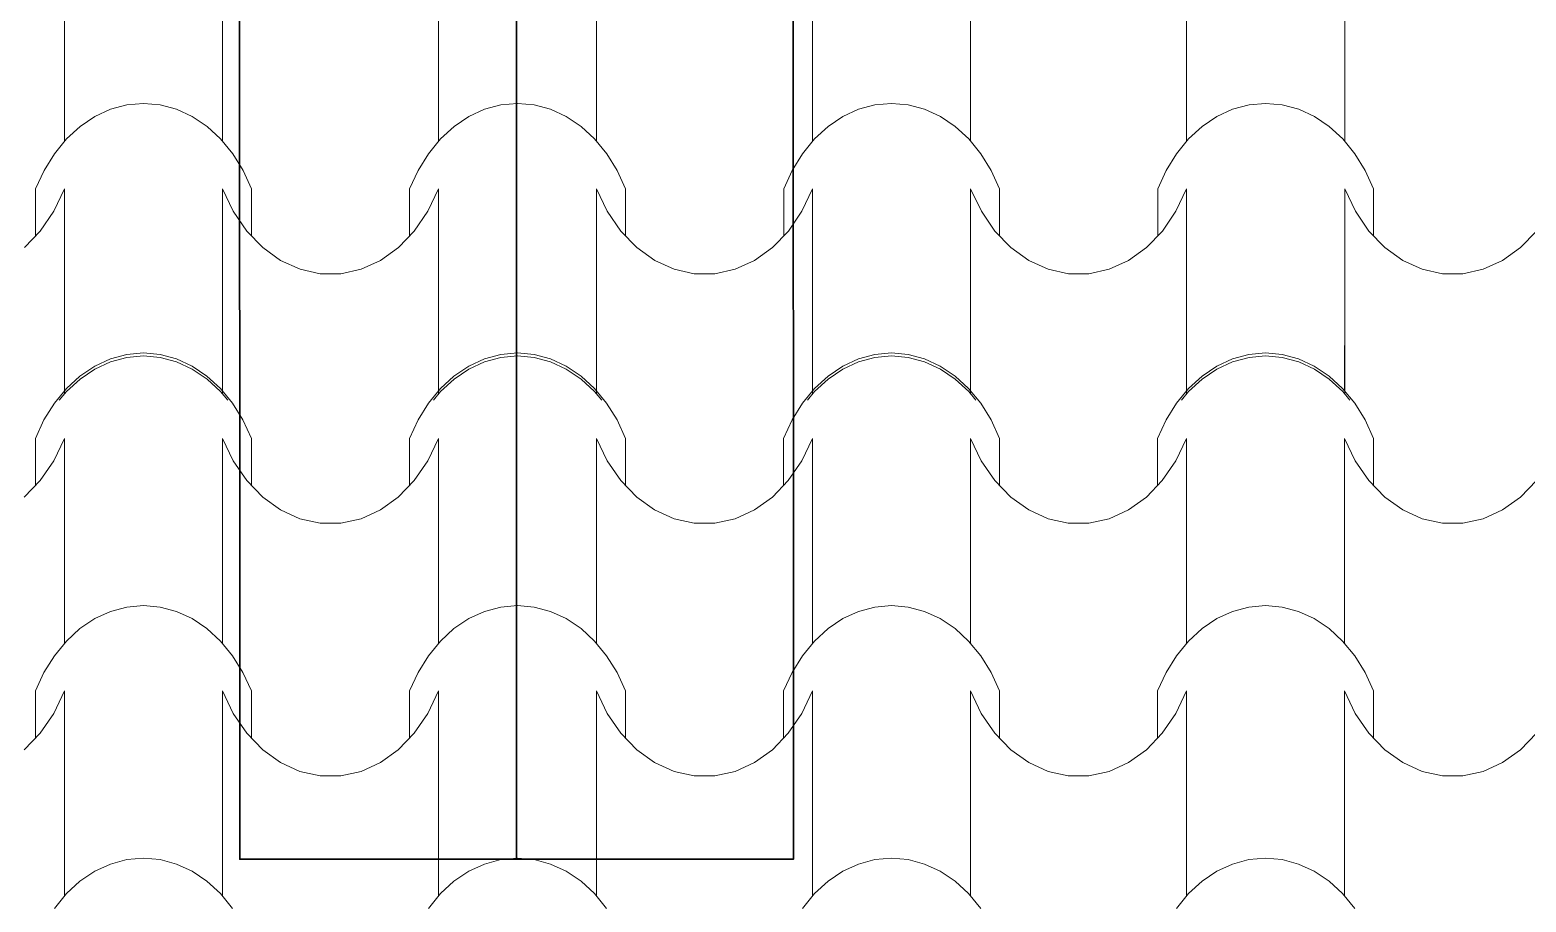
# Model space of a CAD drawing. Header units: millimetres. Extents: x 42452 to 2852333, y -419346 to 834876.
# Drawn here: x 2622399 to 2625101, y 656276 to 657852 of the extents above; entities that cross this region are included whole.
import ezdxf

# ---------------------------------------------------------------- set-up
doc = ezdxf.new("R2010")
doc.units = ezdxf.units.MM
doc.layers.add('M-2 keramitin shtrixi_Ном._пера__21_Pen_No__1', color=7, linetype='Continuous', lineweight=15)
doc.layers.add('memar', color=7, linetype='Continuous', lineweight=25)

# ---------------------------------------------------------------- blocks, each defined once
blk = doc.blocks.new('VES')
at = {"color": 7, "lineweight": 30}
for points in [[(3435819.5, -1692388.5), (3436319.7, -1693014.7), (3436319.6, -1695000.3), (3435319.6, -1695000.3), (3435319.7, -1693014.6), (3435819.5, -1692388.5)], [(3435720.1, -1695000.3), (3435319.6, -1695000.3), (3435319.7, -1693014.6), (3435819.5, -1692388.5), (3435819.9, -1695000.3)]]:
    blk.add_lwpolyline(points, dxfattribs=at)
blk = doc.blocks.new('*X17')
at = {"layer": 'M-2 keramitin shtrixi_Ном._пера__21_Pen_No__1', "color": 7, "linetype": 'Continuous', "lineweight": 15}
for p, q in [((-263878.5, -1353510.1), (-263878.5, -1353428.7)), ((-263765.8, -1353444.6), (-263735.7, -1353441.9)), ((-263735.7, -1353441.9), (-263705.6, -1353444.6)), ((-263593, -1353510.1), (-263593, -1353428.7)), ((-263202.9, -1353510.1), (-263202.9, -1353428.7)), ((-263090.3, -1353444.6), (-263060.2, -1353441.9)), ((-263060.2, -1353441.9), (-263030.1, -1353444.6)), ((-262917.4, -1353510.1), (-262917.4, -1353428.7)), ((-262527.4, -1353510.1), (-262527.4, -1353428.7)), ((-262414.7, -1353444.6), (-262384.6, -1353441.9)), ((-262384.6, -1353441.9), (-262354.5, -1353444.6)), ((-262241.9, -1353510.1), (-262241.9, -1353428.7)), ((-261851.8, -1353510.1), (-261851.8, -1353428.7)), ((-261739.1, -1353444.6), (-261709.1, -1353441.9)), ((-261709.1, -1353441.9), (-261679, -1353444.6)), ((-261566.3, -1353510.1), (-261566.3, -1353428.7)), ((-263850.4, -1353483.6), (-263823.7, -1353465.7)), ((-263823.7, -1353465.7), (-263795.3, -1353452.6)), ((-263795.3, -1353452.6), (-263765.8, -1353444.6)), ((-263705.6, -1353444.6), (-263676.1, -1353452.6)), ((-263676.1, -1353452.6), (-263647.7, -1353465.7)), ((-263647.7, -1353465.7), (-263621.1, -1353483.6)), ((-263174.9, -1353483.6), (-263148.2, -1353465.7)), ((-263148.2, -1353465.7), (-263119.8, -1353452.6)), ((-263119.8, -1353452.6), (-263090.3, -1353444.6)), ((-263030.1, -1353444.6), (-263000.6, -1353452.6)), ((-263000.6, -1353452.6), (-262972.2, -1353465.7)), ((-262972.2, -1353465.7), (-262945.5, -1353483.6)), ((-262499.3, -1353483.6), (-262472.6, -1353465.7)), ((-262472.6, -1353465.7), (-262444.2, -1353452.6)), ((-262444.2, -1353452.6), (-262414.7, -1353444.6)), ((-262354.5, -1353444.6), (-262325, -1353452.6)), ((-262325, -1353452.6), (-262296.6, -1353465.7)), ((-262296.6, -1353465.7), (-262269.9, -1353483.6)), ((-261823.7, -1353483.6), (-261797, -1353465.7)), ((-261797, -1353465.7), (-261768.7, -1353452.6)), ((-261768.7, -1353452.6), (-261739.1, -1353444.6)), ((-261679, -1353444.6), (-261649.4, -1353452.6)), ((-261649.4, -1353452.6), (-261621.1, -1353465.7)), ((-261621.1, -1353465.7), (-261594.4, -1353483.6)), ((-263874.9, -1353506.2), (-263850.4, -1353483.6)), ((-263621.1, -1353483.6), (-263596.6, -1353506.2)), ((-263199.3, -1353506.2), (-263174.9, -1353483.6)), ((-262945.5, -1353483.6), (-262921, -1353506.2)), ((-262523.8, -1353506.2), (-262499.3, -1353483.6)), ((-262269.9, -1353483.6), (-262245.4, -1353506.2)), ((-261848.2, -1353506.2), (-261823.7, -1353483.6)), ((-261594.4, -1353483.6), (-261569.9, -1353506.2)), ((-263896.7, -1353532.8), (-263874.9, -1353506.2)), ((-263596.6, -1353506.2), (-263574.7, -1353532.8)), ((-263221.2, -1353532.8), (-263199.3, -1353506.2)), ((-262921, -1353506.2), (-262899.2, -1353532.8)), ((-262545.6, -1353532.8), (-262523.8, -1353506.2)), ((-262245.4, -1353506.2), (-262223.6, -1353532.8)), ((-261870, -1353532.8), (-261848.2, -1353506.2)), ((-261569.9, -1353506.2), (-261548.1, -1353532.8)), ((-263915.5, -1353563), (-263896.7, -1353532.8)), ((-263574.7, -1353532.8), (-263556, -1353563)), ((-263239.9, -1353563), (-263221.2, -1353532.8)), ((-262899.2, -1353532.8), (-262880.4, -1353563)), ((-262564.3, -1353563), (-262545.6, -1353532.8)), ((-262223.6, -1353532.8), (-262204.9, -1353563)), ((-261888.8, -1353563), (-261870, -1353532.8)), ((-261548.1, -1353532.8), (-261529.3, -1353563)), ((-263930.7, -1353596.3), (-263915.5, -1353563)), ((-263556, -1353563), (-263540.7, -1353596.3)), ((-263255.2, -1353596.3), (-263239.9, -1353563)), ((-262880.4, -1353563), (-262865.2, -1353596.3)), ((-262579.6, -1353596.3), (-262564.3, -1353563)), ((-262204.9, -1353563), (-262189.6, -1353596.3)), ((-261904.1, -1353596.3), (-261888.8, -1353563)), ((-261529.3, -1353563), (-261514, -1353596.3)), ((-263930.7, -1353681.3), (-263930.7, -1353596.3)), ((-263878.5, -1353596.3), (-263897.8, -1353636.8)), ((-263878.5, -1353781.3), (-263878.5, -1353596.3)), ((-263593, -1353781.3), (-263593, -1353596.3)), ((-263573.7, -1353636.8), (-263593, -1353596.3)), ((-263540.7, -1353681.3), (-263540.7, -1353596.3)), ((-263255.2, -1353681.3), (-263255.2, -1353596.3)), ((-263202.9, -1353596.3), (-263222.3, -1353636.8)), ((-263202.9, -1353781.3), (-263202.9, -1353596.3)), ((-262917.4, -1353781.3), (-262917.4, -1353596.3)), ((-262898.1, -1353636.8), (-262917.4, -1353596.3)), ((-262865.2, -1353681.3), (-262865.2, -1353596.3)), ((-262579.6, -1353681.3), (-262579.6, -1353596.3)), ((-262527.4, -1353596.3), (-262546.7, -1353636.8)), ((-262527.4, -1353781.3), (-262527.4, -1353596.3)), ((-262241.9, -1353781.3), (-262241.9, -1353596.3)), ((-262222.5, -1353636.8), (-262241.9, -1353596.3)), ((-262189.6, -1353681.3), (-262189.6, -1353596.3)), ((-261904.1, -1353681.3), (-261904.1, -1353596.3)), ((-261851.8, -1353596.3), (-261871.1, -1353636.8)), ((-261851.8, -1353781.3), (-261851.8, -1353596.3)), ((-261566.3, -1353781.3), (-261566.3, -1353596.3)), ((-261547, -1353636.8), (-261566.3, -1353596.3)), ((-261514, -1353681.3), (-261514, -1353596.3)), ((-263897.8, -1353636.8), (-263922.2, -1353672.5)), ((-263549.2, -1353672.5), (-263573.7, -1353636.8)), ((-263222.3, -1353636.8), (-263246.7, -1353672.5)), ((-262873.7, -1353672.5), (-262898.1, -1353636.8)), ((-262546.7, -1353636.8), (-262571.1, -1353672.5)), ((-262198.1, -1353672.5), (-262222.5, -1353636.8)), ((-261871.1, -1353636.8), (-261895.6, -1353672.5)), ((-261522.6, -1353672.5), (-261547, -1353636.8)), ((-263922.2, -1353672.5), (-263951, -1353702.4)), ((-263520.4, -1353702.4), (-263549.2, -1353672.5)), ((-263246.7, -1353672.5), (-263275.5, -1353702.4)), ((-262844.9, -1353702.4), (-262873.7, -1353672.5)), ((-262571.1, -1353672.5), (-262599.9, -1353702.4)), ((-262169.3, -1353702.4), (-262198.1, -1353672.5)), ((-261895.6, -1353672.5), (-261924.4, -1353702.4)), ((-261493.7, -1353702.4), (-261522.6, -1353672.5)), ((-261220, -1353672.5), (-261248.8, -1353702.4)), ((-263488.1, -1353725.6), (-263520.4, -1353702.4)), ((-263275.5, -1353702.4), (-263307.8, -1353725.6)), ((-262812.5, -1353725.6), (-262844.9, -1353702.4)), ((-262599.9, -1353702.4), (-262632.3, -1353725.6)), ((-262136.9, -1353725.6), (-262169.3, -1353702.4)), ((-261924.4, -1353702.4), (-261956.7, -1353725.6)), ((-261461.4, -1353725.6), (-261493.7, -1353702.4)), ((-261248.8, -1353702.4), (-261281.2, -1353725.6)), ((-263453.1, -1353741.5), (-263488.1, -1353725.6)), ((-263307.8, -1353725.6), (-263342.8, -1353741.5)), ((-262777.5, -1353741.5), (-262812.5, -1353725.6)), ((-262632.3, -1353725.6), (-262667.3, -1353741.5)), ((-262102, -1353741.5), (-262136.9, -1353725.6)), ((-261956.7, -1353725.6), (-261991.7, -1353741.5)), ((-261426.4, -1353741.5), (-261461.4, -1353725.6)), ((-261281.2, -1353725.6), (-261316.1, -1353741.5)), ((-263416.5, -1353749.6), (-263453.1, -1353741.5)), ((-263398, -1353749.6), (-263416.5, -1353749.6)), ((-263379.4, -1353749.6), (-263398, -1353749.6)), ((-263342.8, -1353741.5), (-263379.4, -1353749.6)), ((-262741, -1353749.6), (-262777.5, -1353741.5)), ((-262722.4, -1353749.6), (-262741, -1353749.6)), ((-262703.8, -1353749.6), (-262722.4, -1353749.6)), ((-262667.3, -1353741.5), (-262703.8, -1353749.6)), ((-262065.4, -1353749.6), (-262102, -1353741.5)), ((-262046.8, -1353749.6), (-262065.4, -1353749.6)), ((-262028.3, -1353749.6), (-262046.8, -1353749.6)), ((-261991.7, -1353741.5), (-262028.3, -1353749.6)), ((-261389.8, -1353749.6), (-261426.4, -1353741.5)), ((-261371.3, -1353749.6), (-261389.8, -1353749.6)), ((-261352.7, -1353749.6), (-261371.3, -1353749.6)), ((-261316.1, -1353741.5), (-261352.7, -1353749.6)), ((-263878.5, -1353966.4), (-263878.5, -1353781.3)), ((-263593, -1353966.4), (-263593, -1353781.3)), ((-263202.9, -1353966.4), (-263202.9, -1353781.3)), ((-262917.4, -1353966.4), (-262917.4, -1353781.3)), ((-262527.4, -1353966.4), (-262527.4, -1353781.3)), ((-262241.9, -1353966.4), (-262241.9, -1353781.3)), ((-261851.8, -1353966.4), (-261851.8, -1353781.3)), ((-261566.3, -1353966.4), (-261566.3, -1353781.3)), ((-263795.3, -1353908.9), (-263765.8, -1353901)), ((-263765.8, -1353901), (-263735.7, -1353898.3)), ((-263735.7, -1353898.3), (-263705.6, -1353901)), ((-263705.6, -1353901), (-263676.1, -1353908.9)), ((-263119.8, -1353908.9), (-263090.3, -1353901)), ((-263090.3, -1353901), (-263060.2, -1353898.3)), ((-263060.2, -1353898.3), (-263030.1, -1353901)), ((-263030.1, -1353901), (-263000.6, -1353908.9)), ((-262444.2, -1353908.9), (-262414.7, -1353901)), ((-262414.7, -1353901), (-262384.6, -1353898.3)), ((-262384.6, -1353898.3), (-262354.5, -1353901)), ((-262354.5, -1353901), (-262325, -1353908.9)), ((-261768.7, -1353908.9), (-261739.1, -1353901)), ((-261739.1, -1353901), (-261709.1, -1353898.3)), ((-261709.1, -1353898.3), (-261679, -1353901)), ((-261679, -1353901), (-261649.4, -1353908.9)), ((-263850.4, -1353940), (-263823.7, -1353922)), ((-263823.7, -1353922), (-263795.3, -1353908.9)), ((-263676.1, -1353908.9), (-263647.7, -1353922)), ((-263647.7, -1353922), (-263621.1, -1353940)), ((-263174.9, -1353940), (-263148.2, -1353922)), ((-263148.2, -1353922), (-263119.8, -1353908.9)), ((-263000.6, -1353908.9), (-262972.2, -1353922)), ((-262972.2, -1353922), (-262945.5, -1353940)), ((-262499.3, -1353940), (-262472.6, -1353922)), ((-262472.6, -1353922), (-262444.2, -1353908.9)), ((-262325, -1353908.9), (-262296.6, -1353922)), ((-262296.6, -1353922), (-262269.9, -1353940)), ((-261823.7, -1353940), (-261797, -1353922)), ((-261797, -1353922), (-261768.7, -1353908.9)), ((-261649.4, -1353908.9), (-261621.1, -1353922)), ((-261621.1, -1353922), (-261594.4, -1353940)), ((-263874.9, -1353962.5), (-263850.4, -1353940)), ((-263621.1, -1353940), (-263596.6, -1353962.5)), ((-263199.3, -1353962.5), (-263174.9, -1353940)), ((-262945.5, -1353940), (-262921, -1353962.5)), ((-262523.8, -1353962.5), (-262499.3, -1353940)), ((-262269.9, -1353940), (-262245.4, -1353962.5)), ((-261848.2, -1353962.5), (-261823.7, -1353940)), ((-261594.4, -1353940), (-261569.9, -1353962.5)), ((-263896.7, -1353989.1), (-263874.9, -1353962.5)), ((-263596.6, -1353962.5), (-263574.7, -1353989.1)), ((-263221.2, -1353989.1), (-263199.3, -1353962.5)), ((-262921, -1353962.5), (-262899.2, -1353989.1)), ((-262545.6, -1353989.1), (-262523.8, -1353962.5)), ((-262245.4, -1353962.5), (-262223.6, -1353989.1)), ((-261870, -1353989.1), (-261848.2, -1353962.5)), ((-261569.9, -1353962.5), (-261548.1, -1353989.1)), ((-263915.5, -1354019.4), (-263896.7, -1353989.1)), ((-263574.7, -1353989.1), (-263556, -1354019.4)), ((-263239.9, -1354019.4), (-263221.2, -1353989.1)), ((-262899.2, -1353989.1), (-262880.4, -1354019.4)), ((-262564.3, -1354019.4), (-262545.6, -1353989.1)), ((-262223.6, -1353989.1), (-262204.9, -1354019.4)), ((-261888.8, -1354019.4), (-261870, -1353989.1)), ((-261548.1, -1353989.1), (-261529.3, -1354019.4)), ((-263930.7, -1354052.6), (-263915.5, -1354019.4)), ((-263556, -1354019.4), (-263540.7, -1354052.6)), ((-263255.2, -1354052.6), (-263239.9, -1354019.4)), ((-262880.4, -1354019.4), (-262865.2, -1354052.6)), ((-262579.6, -1354052.6), (-262564.3, -1354019.4)), ((-262204.9, -1354019.4), (-262189.6, -1354052.6)), ((-261904.1, -1354052.6), (-261888.8, -1354019.4)), ((-261529.3, -1354019.4), (-261514, -1354052.6)), ((-263930.7, -1354137.7), (-263930.7, -1354052.6)), ((-263878.5, -1354052.6), (-263897.8, -1354093.1)), ((-263878.5, -1354237.7), (-263878.5, -1354052.6)), ((-263593, -1354237.7), (-263593, -1354052.6)), ((-263573.7, -1354093.1), (-263593, -1354052.6)), ((-263540.7, -1354137.7), (-263540.7, -1354052.6)), ((-263255.2, -1354137.7), (-263255.2, -1354052.6)), ((-263202.9, -1354052.6), (-263222.3, -1354093.1)), ((-263202.9, -1354237.7), (-263202.9, -1354052.6)), ((-262917.4, -1354237.7), (-262917.4, -1354052.6)), ((-262898.1, -1354093.1), (-262917.4, -1354052.6)), ((-262865.2, -1354137.7), (-262865.2, -1354052.6)), ((-262579.6, -1354137.7), (-262579.6, -1354052.6)), ((-262527.4, -1354052.6), (-262546.7, -1354093.1)), ((-262527.4, -1354237.7), (-262527.4, -1354052.6)), ((-262241.9, -1354237.7), (-262241.9, -1354052.6)), ((-262222.5, -1354093.1), (-262241.9, -1354052.6)), ((-262189.6, -1354137.7), (-262189.6, -1354052.6)), ((-261904.1, -1354137.7), (-261904.1, -1354052.6)), ((-261851.8, -1354052.6), (-261871.1, -1354093.1)), ((-261851.8, -1354237.7), (-261851.8, -1354052.6)), ((-261566.3, -1354237.7), (-261566.3, -1354052.6)), ((-261547, -1354093.1), (-261566.3, -1354052.6)), ((-261514, -1354137.7), (-261514, -1354052.6)), ((-263897.8, -1354093.1), (-263922.2, -1354128.8)), ((-263549.2, -1354128.8), (-263573.7, -1354093.1)), ((-263222.3, -1354093.1), (-263246.7, -1354128.8)), ((-262873.7, -1354128.8), (-262898.1, -1354093.1)), ((-262546.7, -1354093.1), (-262571.1, -1354128.8)), ((-262198.1, -1354128.8), (-262222.5, -1354093.1)), ((-261871.1, -1354093.1), (-261895.6, -1354128.8)), ((-261522.6, -1354128.8), (-261547, -1354093.1)), ((-263922.2, -1354128.8), (-263951, -1354158.8)), ((-263520.4, -1354158.8), (-263549.2, -1354128.8)), ((-263246.7, -1354128.8), (-263275.5, -1354158.8)), ((-262844.9, -1354158.8), (-262873.7, -1354128.8)), ((-262571.1, -1354128.8), (-262599.9, -1354158.8)), ((-262169.3, -1354158.8), (-262198.1, -1354128.8)), ((-261895.6, -1354128.8), (-261924.4, -1354158.8)), ((-261493.7, -1354158.8), (-261522.6, -1354128.8)), ((-261220, -1354128.8), (-261248.8, -1354158.8)), ((-263488.1, -1354182), (-263520.4, -1354158.8)), ((-263275.5, -1354158.8), (-263307.8, -1354182)), ((-262812.5, -1354182), (-262844.9, -1354158.8)), ((-262599.9, -1354158.8), (-262632.3, -1354182)), ((-262136.9, -1354182), (-262169.3, -1354158.8)), ((-261924.4, -1354158.8), (-261956.7, -1354182)), ((-261461.4, -1354182), (-261493.7, -1354158.8)), ((-261248.8, -1354158.8), (-261281.2, -1354182)), ((-263453.1, -1354197.9), (-263488.1, -1354182)), ((-263416.5, -1354205.9), (-263453.1, -1354197.9)), ((-263342.8, -1354197.9), (-263379.4, -1354205.9)), ((-263307.8, -1354182), (-263342.8, -1354197.9)), ((-262777.5, -1354197.9), (-262812.5, -1354182)), ((-262741, -1354205.9), (-262777.5, -1354197.9)), ((-262667.3, -1354197.9), (-262703.8, -1354205.9)), ((-262632.3, -1354182), (-262667.3, -1354197.9)), ((-262102, -1354197.9), (-262136.9, -1354182)), ((-262065.4, -1354205.9), (-262102, -1354197.9)), ((-261991.7, -1354197.9), (-262028.3, -1354205.9)), ((-261956.7, -1354182), (-261991.7, -1354197.9)), ((-261426.4, -1354197.9), (-261461.4, -1354182)), ((-261389.8, -1354205.9), (-261426.4, -1354197.9)), ((-261316.1, -1354197.9), (-261352.7, -1354205.9)), ((-261281.2, -1354182), (-261316.1, -1354197.9)), ((-263398, -1354205.9), (-263416.5, -1354205.9)), ((-263379.4, -1354205.9), (-263398, -1354205.9)), ((-262722.4, -1354205.9), (-262741, -1354205.9)), ((-262703.8, -1354205.9), (-262722.4, -1354205.9)), ((-262046.8, -1354205.9), (-262065.4, -1354205.9)), ((-262028.3, -1354205.9), (-262046.8, -1354205.9)), ((-261371.3, -1354205.9), (-261389.8, -1354205.9)), ((-261352.7, -1354205.9), (-261371.3, -1354205.9)), ((-263878.5, -1354422.8), (-263878.5, -1354237.7)), ((-263593, -1354422.8), (-263593, -1354237.7)), ((-263202.9, -1354422.8), (-263202.9, -1354237.7)), ((-262917.4, -1354422.8), (-262917.4, -1354237.7)), ((-262527.4, -1354422.8), (-262527.4, -1354237.7)), ((-262241.9, -1354422.8), (-262241.9, -1354237.7)), ((-261851.8, -1354422.8), (-261851.8, -1354237.7)), ((-261566.3, -1354422.8), (-261566.3, -1354237.7)), ((-263795.3, -1354365.3), (-263765.8, -1354357.3)), ((-263765.8, -1354357.3), (-263735.7, -1354354.6)), ((-263735.7, -1354354.6), (-263705.6, -1354357.3)), ((-263705.6, -1354357.3), (-263676.1, -1354365.3)), ((-263119.8, -1354365.3), (-263090.3, -1354357.3)), ((-263090.3, -1354357.3), (-263060.2, -1354354.6)), ((-263060.2, -1354354.6), (-263030.1, -1354357.3)), ((-263030.1, -1354357.3), (-263000.6, -1354365.3)), ((-262444.2, -1354365.3), (-262414.7, -1354357.3)), ((-262414.7, -1354357.3), (-262384.6, -1354354.6)), ((-262384.6, -1354354.6), (-262354.5, -1354357.3)), ((-262354.5, -1354357.3), (-262325, -1354365.3)), ((-261768.7, -1354365.3), (-261739.1, -1354357.3)), ((-261739.1, -1354357.3), (-261709.1, -1354354.6)), ((-261709.1, -1354354.6), (-261679, -1354357.3)), ((-261679, -1354357.3), (-261649.4, -1354365.3)), ((-263850.4, -1354396.3), (-263823.7, -1354378.4)), ((-263823.7, -1354378.4), (-263795.3, -1354365.3)), ((-263676.1, -1354365.3), (-263647.7, -1354378.4)), ((-263647.7, -1354378.4), (-263621.1, -1354396.3)), ((-263174.9, -1354396.3), (-263148.2, -1354378.4)), ((-263148.2, -1354378.4), (-263119.8, -1354365.3)), ((-263000.6, -1354365.3), (-262972.2, -1354378.4)), ((-262972.2, -1354378.4), (-262945.5, -1354396.3)), ((-262499.3, -1354396.3), (-262472.6, -1354378.4)), ((-262472.6, -1354378.4), (-262444.2, -1354365.3)), ((-262325, -1354365.3), (-262296.6, -1354378.4)), ((-262296.6, -1354378.4), (-262269.9, -1354396.3)), ((-261823.7, -1354396.3), (-261797, -1354378.4)), ((-261797, -1354378.4), (-261768.7, -1354365.3)), ((-261649.4, -1354365.3), (-261621.1, -1354378.4)), ((-261621.1, -1354378.4), (-261594.4, -1354396.3)), ((-263874.9, -1354418.9), (-263850.4, -1354396.3)), ((-263621.1, -1354396.3), (-263596.6, -1354418.9)), ((-263199.3, -1354418.9), (-263174.9, -1354396.3)), ((-262945.5, -1354396.3), (-262921, -1354418.9)), ((-262523.8, -1354418.9), (-262499.3, -1354396.3)), ((-262269.9, -1354396.3), (-262245.4, -1354418.9)), ((-261848.2, -1354418.9), (-261823.7, -1354396.3)), ((-261594.4, -1354396.3), (-261569.9, -1354418.9)), ((-263896.7, -1354445.5), (-263874.9, -1354418.9)), ((-263596.6, -1354418.9), (-263574.7, -1354445.5)), ((-263221.2, -1354445.5), (-263199.3, -1354418.9)), ((-262921, -1354418.9), (-262899.2, -1354445.5)), ((-262545.6, -1354445.5), (-262523.8, -1354418.9)), ((-262245.4, -1354418.9), (-262223.6, -1354445.5)), ((-261870, -1354445.5), (-261848.2, -1354418.9)), ((-261569.9, -1354418.9), (-261548.1, -1354445.5)), ((-263878.5, -1361995.6), (-263878.5, -1361810.5)), ((-263593, -1361995.6), (-263593, -1361810.5)), ((-263202.9, -1361995.6), (-263202.9, -1361810.5)), ((-262917.4, -1361995.6), (-262917.4, -1361810.5)), ((-262527.4, -1361995.6), (-262527.4, -1361810.5)), ((-262241.9, -1361995.6), (-262241.9, -1361810.5)), ((-261851.8, -1361995.6), (-261851.8, -1361810.5)), ((-261566.3, -1361995.6), (-261566.3, -1361810.5)), ((-263878.5, -1362180.7), (-263878.5, -1361995.6)), ((-263593, -1362180.7), (-263593, -1361995.6)), ((-263202.9, -1362180.7), (-263202.9, -1361995.6)), ((-262917.4, -1362180.7), (-262917.4, -1361995.6)), ((-262527.4, -1362180.7), (-262527.4, -1361995.6)), ((-262241.9, -1362180.7), (-262241.9, -1361995.6)), ((-261851.8, -1362180.7), (-261851.8, -1361995.6)), ((-261566.3, -1362180.7), (-261566.3, -1361995.6)), ((-263795.3, -1362123.2), (-263765.8, -1362115.2)), ((-263765.8, -1362115.2), (-263735.7, -1362112.6)), ((-263735.7, -1362112.6), (-263705.6, -1362115.2)), ((-263705.6, -1362115.2), (-263676.1, -1362123.2)), ((-263119.8, -1362123.2), (-263090.3, -1362115.2)), ((-263090.3, -1362115.2), (-263060.2, -1362112.6)), ((-263060.2, -1362112.6), (-263030.1, -1362115.2)), ((-263030.1, -1362115.2), (-263000.6, -1362123.2)), ((-262444.2, -1362123.2), (-262414.7, -1362115.2)), ((-262414.7, -1362115.2), (-262384.6, -1362112.6)), ((-262384.6, -1362112.6), (-262354.5, -1362115.2)), ((-262354.5, -1362115.2), (-262325, -1362123.2)), ((-261768.7, -1362123.2), (-261739.1, -1362115.2)), ((-261739.1, -1362115.2), (-261709.1, -1362112.6)), ((-261709.1, -1362112.6), (-261679, -1362115.2)), ((-261679, -1362115.2), (-261649.4, -1362123.2)), ((-263850.4, -1362154.3), (-263823.7, -1362136.3)), ((-263823.7, -1362136.3), (-263795.3, -1362123.2)), ((-263676.1, -1362123.2), (-263647.7, -1362136.3)), ((-263647.7, -1362136.3), (-263621.1, -1362154.3)), ((-263174.9, -1362154.3), (-263148.2, -1362136.3)), ((-263148.2, -1362136.3), (-263119.8, -1362123.2)), ((-263000.6, -1362123.2), (-262972.2, -1362136.3)), ((-262972.2, -1362136.3), (-262945.5, -1362154.3)), ((-262499.3, -1362154.3), (-262472.6, -1362136.3)), ((-262472.6, -1362136.3), (-262444.2, -1362123.2)), ((-262325, -1362123.2), (-262296.6, -1362136.3)), ((-262296.6, -1362136.3), (-262269.9, -1362154.3)), ((-261823.7, -1362154.3), (-261797, -1362136.3)), ((-261797, -1362136.3), (-261768.7, -1362123.2)), ((-261649.4, -1362123.2), (-261621.1, -1362136.3)), ((-261621.1, -1362136.3), (-261594.4, -1362154.3)), ((-263874.9, -1362176.8), (-263850.4, -1362154.3)), ((-263621.1, -1362154.3), (-263596.6, -1362176.8)), ((-263199.3, -1362176.8), (-263174.9, -1362154.3)), ((-262945.5, -1362154.3), (-262921, -1362176.8)), ((-262523.8, -1362176.8), (-262499.3, -1362154.3)), ((-262269.9, -1362154.3), (-262245.4, -1362176.8)), ((-261848.2, -1362176.8), (-261823.7, -1362154.3)), ((-261594.4, -1362154.3), (-261569.9, -1362176.8)), ((-263896.7, -1362203.4), (-263874.9, -1362176.8)), ((-263596.6, -1362176.8), (-263574.7, -1362203.4)), ((-263221.2, -1362203.4), (-263199.3, -1362176.8)), ((-262921, -1362176.8), (-262899.2, -1362203.4)), ((-262545.6, -1362203.4), (-262523.8, -1362176.8)), ((-262245.4, -1362176.8), (-262223.6, -1362203.4)), ((-261870, -1362203.4), (-261848.2, -1362176.8)), ((-261569.9, -1362176.8), (-261548.1, -1362203.4)), ((-263915.5, -1362233.6), (-263896.7, -1362203.4)), ((-263574.7, -1362203.4), (-263556, -1362233.6)), ((-263239.9, -1362233.6), (-263221.2, -1362203.4)), ((-262899.2, -1362203.4), (-262880.4, -1362233.6)), ((-262564.3, -1362233.6), (-262545.6, -1362203.4)), ((-262223.6, -1362203.4), (-262204.9, -1362233.6)), ((-261888.8, -1362233.6), (-261870, -1362203.4)), ((-261548.1, -1362203.4), (-261529.3, -1362233.6)), ((-263930.7, -1362266.9), (-263915.5, -1362233.6)), ((-263556, -1362233.6), (-263540.7, -1362266.9)), ((-263255.2, -1362266.9), (-263239.9, -1362233.6)), ((-262880.4, -1362233.6), (-262865.2, -1362266.9)), ((-262579.6, -1362266.9), (-262564.3, -1362233.6)), ((-262204.9, -1362233.6), (-262189.6, -1362266.9)), ((-261904.1, -1362266.9), (-261888.8, -1362233.6)), ((-261529.3, -1362233.6), (-261514, -1362266.9)), ((-263930.7, -1362352), (-263930.7, -1362266.9)), ((-263878.5, -1362266.9), (-263897.8, -1362307.4)), ((-263878.5, -1362452), (-263878.5, -1362266.9)), ((-263593, -1362452), (-263593, -1362266.9)), ((-263573.7, -1362307.4), (-263593, -1362266.9)), ((-263540.7, -1362352), (-263540.7, -1362266.9)), ((-263255.2, -1362352), (-263255.2, -1362266.9)), ((-263202.9, -1362266.9), (-263222.3, -1362307.4)), ((-263202.9, -1362452), (-263202.9, -1362266.9)), ((-262917.4, -1362452), (-262917.4, -1362266.9)), ((-262898.1, -1362307.4), (-262917.4, -1362266.9)), ((-262865.2, -1362352), (-262865.2, -1362266.9)), ((-262579.6, -1362352), (-262579.6, -1362266.9)), ((-262527.4, -1362266.9), (-262546.7, -1362307.4)), ((-262527.4, -1362452), (-262527.4, -1362266.9)), ((-262241.9, -1362452), (-262241.9, -1362266.9)), ((-262222.5, -1362307.4), (-262241.9, -1362266.9)), ((-262189.6, -1362352), (-262189.6, -1362266.9)), ((-261904.1, -1362352), (-261904.1, -1362266.9)), ((-261851.8, -1362266.9), (-261871.1, -1362307.4)), ((-261851.8, -1362452), (-261851.8, -1362266.9)), ((-261566.3, -1362452), (-261566.3, -1362266.9)), ((-261547, -1362307.4), (-261566.3, -1362266.9)), ((-261514, -1362352), (-261514, -1362266.9)), ((-263897.8, -1362307.4), (-263922.2, -1362343.1)), ((-263549.2, -1362343.1), (-263573.7, -1362307.4)), ((-263222.3, -1362307.4), (-263246.7, -1362343.1)), ((-262873.7, -1362343.1), (-262898.1, -1362307.4)), ((-262546.7, -1362307.4), (-262571.1, -1362343.1)), ((-262198.1, -1362343.1), (-262222.5, -1362307.4)), ((-261871.1, -1362307.4), (-261895.6, -1362343.1)), ((-261522.6, -1362343.1), (-261547, -1362307.4)), ((-263922.2, -1362343.1), (-263951, -1362373)), ((-263520.4, -1362373), (-263549.2, -1362343.1)), ((-263246.7, -1362343.1), (-263275.5, -1362373)), ((-262844.9, -1362373), (-262873.7, -1362343.1)), ((-262571.1, -1362343.1), (-262599.9, -1362373)), ((-262169.3, -1362373), (-262198.1, -1362343.1)), ((-261895.6, -1362343.1), (-261924.4, -1362373)), ((-261493.7, -1362373), (-261522.6, -1362343.1)), ((-261220, -1362343.1), (-261248.8, -1362373)), ((-263488.1, -1362396.3), (-263520.4, -1362373)), ((-263275.5, -1362373), (-263307.8, -1362396.3)), ((-262812.5, -1362396.3), (-262844.9, -1362373)), ((-262599.9, -1362373), (-262632.3, -1362396.3)), ((-262136.9, -1362396.3), (-262169.3, -1362373)), ((-261924.4, -1362373), (-261956.7, -1362396.3)), ((-261461.4, -1362396.3), (-261493.7, -1362373)), ((-261248.8, -1362373), (-261281.2, -1362396.3)), ((-263453.1, -1362412.1), (-263488.1, -1362396.3)), ((-263416.5, -1362420.2), (-263453.1, -1362412.1)), ((-263342.8, -1362412.1), (-263379.4, -1362420.2)), ((-263307.8, -1362396.3), (-263342.8, -1362412.1)), ((-262777.5, -1362412.1), (-262812.5, -1362396.3)), ((-262741, -1362420.2), (-262777.5, -1362412.1)), ((-262667.3, -1362412.1), (-262703.8, -1362420.2)), ((-262632.3, -1362396.3), (-262667.3, -1362412.1)), ((-262102, -1362412.1), (-262136.9, -1362396.3)), ((-262065.4, -1362420.2), (-262102, -1362412.1)), ((-261991.7, -1362412.1), (-262028.3, -1362420.2)), ((-261956.7, -1362396.3), (-261991.7, -1362412.1)), ((-261426.4, -1362412.1), (-261461.4, -1362396.3)), ((-261389.8, -1362420.2), (-261426.4, -1362412.1)), ((-261316.1, -1362412.1), (-261352.7, -1362420.2)), ((-261281.2, -1362396.3), (-261316.1, -1362412.1)), ((-263398, -1362420.2), (-263416.5, -1362420.2)), ((-263379.4, -1362420.2), (-263398, -1362420.2)), ((-262722.4, -1362420.2), (-262741, -1362420.2)), ((-262703.8, -1362420.2), (-262722.4, -1362420.2)), ((-262046.8, -1362420.2), (-262065.4, -1362420.2)), ((-262028.3, -1362420.2), (-262046.8, -1362420.2)), ((-261371.3, -1362420.2), (-261389.8, -1362420.2)), ((-261352.7, -1362420.2), (-261371.3, -1362420.2)), ((-263878.5, -1362637), (-263878.5, -1362452)), ((-263593, -1362637), (-263593, -1362452)), ((-263202.9, -1362637), (-263202.9, -1362452)), ((-262917.4, -1362637), (-262917.4, -1362452)), ((-262527.4, -1362637), (-262527.4, -1362452)), ((-262241.9, -1362637), (-262241.9, -1362452)), ((-261851.8, -1362637), (-261851.8, -1362452)), ((-261566.3, -1362637), (-261566.3, -1362452)), ((-263795.3, -1362579.5), (-263765.8, -1362571.6)), ((-263765.8, -1362571.6), (-263735.7, -1362568.9)), ((-263735.7, -1362568.9), (-263705.6, -1362571.6)), ((-263705.6, -1362571.6), (-263676.1, -1362579.5)), ((-263119.8, -1362579.5), (-263090.3, -1362571.6)), ((-263090.3, -1362571.6), (-263060.2, -1362568.9)), ((-263060.2, -1362568.9), (-263030.1, -1362571.6)), ((-263030.1, -1362571.6), (-263000.6, -1362579.5)), ((-262444.2, -1362579.5), (-262414.7, -1362571.6)), ((-262414.7, -1362571.6), (-262384.6, -1362568.9)), ((-262384.6, -1362568.9), (-262354.5, -1362571.6)), ((-262354.5, -1362571.6), (-262325, -1362579.5)), ((-261768.7, -1362579.5), (-261739.1, -1362571.6)), ((-261739.1, -1362571.6), (-261709.1, -1362568.9)), ((-261709.1, -1362568.9), (-261679, -1362571.6)), ((-261679, -1362571.6), (-261649.4, -1362579.5)), ((-263850.4, -1362610.6), (-263823.7, -1362592.6)), ((-263823.7, -1362592.6), (-263795.3, -1362579.5)), ((-263676.1, -1362579.5), (-263647.7, -1362592.6)), ((-263647.7, -1362592.6), (-263621.1, -1362610.6)), ((-263174.9, -1362610.6), (-263148.2, -1362592.6)), ((-263148.2, -1362592.6), (-263119.8, -1362579.5)), ((-263000.6, -1362579.5), (-262972.2, -1362592.6)), ((-262972.2, -1362592.6), (-262945.5, -1362610.6)), ((-262499.3, -1362610.6), (-262472.6, -1362592.6)), ((-262472.6, -1362592.6), (-262444.2, -1362579.5)), ((-262325, -1362579.5), (-262296.6, -1362592.6)), ((-262296.6, -1362592.6), (-262269.9, -1362610.6)), ((-261823.7, -1362610.6), (-261797, -1362592.6)), ((-261797, -1362592.6), (-261768.7, -1362579.5)), ((-261649.4, -1362579.5), (-261621.1, -1362592.6)), ((-261621.1, -1362592.6), (-261594.4, -1362610.6)), ((-263874.9, -1362633.1), (-263850.4, -1362610.6)), ((-263621.1, -1362610.6), (-263596.6, -1362633.1)), ((-263199.3, -1362633.1), (-263174.9, -1362610.6)), ((-262945.5, -1362610.6), (-262921, -1362633.1)), ((-262523.8, -1362633.1), (-262499.3, -1362610.6)), ((-262269.9, -1362610.6), (-262245.4, -1362633.1)), ((-261848.2, -1362633.1), (-261823.7, -1362610.6)), ((-261594.4, -1362610.6), (-261569.9, -1362633.1)), ((-263887.9, -1362648.9), (-263874.9, -1362633.1)), ((-263596.6, -1362633.1), (-263583.6, -1362648.9)), ((-263212.3, -1362648.9), (-263199.3, -1362633.1)), ((-262921, -1362633.1), (-262908, -1362648.9)), ((-262536.7, -1362648.9), (-262523.8, -1362633.1)), ((-262245.4, -1362633.1), (-262232.5, -1362648.9)), ((-261861.2, -1362648.9), (-261848.2, -1362633.1)), ((-261569.9, -1362633.1), (-261556.9, -1362648.9))]:
    blk.add_line(p, q, dxfattribs=at)
blk = doc.blocks.new('Fill_2')
at = {"layer": 'M-2 keramitin shtrixi_Ном._пера__21_Pen_No__1', "color": 7, "linetype": 'Continuous', "lineweight": 15}
blk.add_blockref('*X17', (0, 0), dxfattribs=at)

msp = doc.modelspace()

# ---------------------------------------------------------------- block references
at = {"layer": 'memar', "color": 7, "linetype": 'Continuous', "lineweight": 25}
for p in [(2886339.52978, 2019832.0495), (2886339.40236, 2010710.49399)]:
    msp.add_blockref('Fill_2', p, dxfattribs=at)
at = {"layer": 'memar', "color": 2, "lineweight": 25, "xscale": -1, "rotation": 0.0154348108786007}
msp.add_blockref('VES', (6058640.55655, 2352279.68622), dxfattribs=at)

doc.saveas('drawing.dxf')
